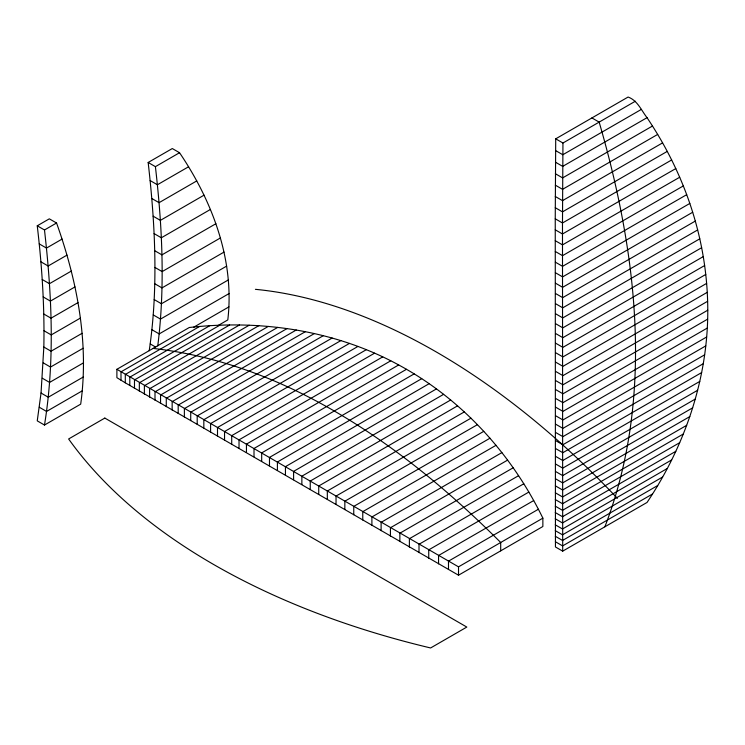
<?xml version="1.0" encoding="UTF-8"?>
<svg xmlns="http://www.w3.org/2000/svg" width="745" height="745" viewBox="0 0 745 745"><rect width="100%" height="100%" fill="white"/><g stroke="black" fill="none" stroke-linecap="round" stroke-linejoin="round"><path stroke-width="1.12" d="M555.249 218.806L555.714 138.831L628.11 97.036C637.552 100.463 641.259 110.307 647.042 117.673C652.527 125.886 657.723 134.286 662.594 142.872C671.943 159.486 680.036 176.807 686.694 194.668C699.341 228.771 706.605 264.903 707.629 301.269C709.911 372.658 686.611 443.433 647.042 502.447L562.698 551.142L555.453 546.97L555.249 218.806L562.484 222.988L562.698 551.142M43.834 347.04C44.644 306.53 41.971 266.021 37.25 225.8L49.319 218.834L56.555 223.006C77.126 280.669 89.214 342.942 80.693 404.144L44.486 425.041L37.25 420.86L41.04 393.043L43.834 347.04L51.07 351.221L82.08 333.313M149.205 350.746C158.462 288.38 155.277 224.888 148.162 162.475L172.3 148.544L179.536 152.725C212.483 201.346 234.805 260.471 227.802 319.922L217.745 325.733M635.355 101.218L562.95 143.012L562.484 222.988L671.655 159.961M157.754 345.941C165.278 286.425 162.242 226.089 155.407 166.657L148.162 162.475M44.486 425.041C55 360.533 51.861 294.647 44.486 229.972L37.25 225.8M604.875 526.799C654.808 397.206 637.04 252.378 599.157 122.115L591.912 117.934M44.486 229.972L56.555 223.006M155.407 166.657L179.536 152.725M62.077 239.08L46.488 248.076L39.243 243.894M188.587 166.759L157.4 184.76L150.164 180.579M66.994 255.116L48.146 266.002L40.91 261.821M196.764 180.914L159.067 202.677L151.822 198.505M71.297 271.087L49.468 283.687L42.223 279.505M204.046 195.162L160.38 220.371L153.144 216.19M74.966 286.927L50.418 301.101L43.182 296.92M210.425 209.447L161.339 237.785L154.103 233.604M77.992 302.619L51.014 318.19L43.778 314.008M215.882 223.724L161.926 254.874L154.69 250.692M80.367 318.096L51.228 334.915L43.992 330.733M220.408 237.953L162.149 271.599L154.904 267.418M224.003 252.099L161.982 287.905L154.746 283.724M83.133 348.241L50.52 367.071L43.285 362.889M226.657 266.095L161.442 303.755L154.196 299.574M83.524 362.834L49.589 382.418L42.353 378.237M228.361 279.924L160.51 319.102L153.265 314.921M83.244 377.035L48.276 397.225L41.04 393.043M229.125 293.53L159.188 333.909L151.952 329.728M116.891 369.306L189.286 327.511C260.675 319.344 335.203 330.296 398.677 364.948C461.621 398.789 511.74 454.133 542.863 518.148L542.863 526.501L458.52 575.205L125.3 382.818L116.891 377.668L116.891 369.306L458.52 566.843L542.863 518.148M82.295 390.818L46.572 411.445L39.336 407.264M193.719 327.213L228.939 306.875M199.52 326.506L120.997 371.848L120.997 380.201M209.652 325.761L125.3 374.456L125.3 382.818M219.673 325.258L129.798 377.156L129.798 385.51M229.6 325.006L134.482 379.931L134.482 388.285M239.434 324.997L139.343 382.781L139.343 391.144M249.156 325.23L144.39 385.714L144.39 394.077M258.776 325.705L149.605 388.741L149.605 397.094M641.333 109.413L562.81 154.746L555.565 150.565M268.302 326.422L154.997 391.842L154.997 400.205M277.727 327.381L160.557 395.027L160.557 403.39M647.042 117.673L562.698 166.377L555.453 162.196M287.058 328.564L166.275 398.296L166.275 406.658M296.277 329.998L172.151 401.657L172.151 410.011M652.49 126.017L562.615 177.906L555.37 173.725M305.394 331.655L178.185 405.094L178.185 413.456M657.677 134.417L562.55 189.332L555.314 185.151M314.409 333.546L184.378 408.623L184.378 416.976M323.33 335.669L190.72 412.227L190.72 420.59M662.594 142.872L562.512 200.656L555.267 196.475M332.14 338.025L197.202 415.924L197.202 424.287M667.259 151.393L562.494 211.878L555.249 207.697M340.838 340.605L203.832 419.705L203.832 428.068M349.433 343.408L210.593 423.57L210.593 431.923M357.926 346.444L217.503 427.509L217.503 435.872M675.799 168.575L562.494 233.986L555.249 229.814M366.298 349.703L224.543 431.541L224.543 439.904M374.567 353.177L231.714 435.657L231.714 444.011M679.682 177.236L562.512 244.881L555.267 240.7M382.716 356.883L239.024 439.848L239.024 448.211M683.314 185.933L562.54 255.665L555.295 251.484M390.753 360.803L246.446 444.122L246.446 452.476M686.694 194.668L562.568 266.338L555.332 262.156M398.677 364.948L254.008 448.471L254.008 456.834M689.814 203.441L562.615 276.889L555.37 272.707M406.481 369.306L261.681 452.904L261.681 461.267M692.682 212.25L562.652 287.319L555.416 283.147M414.164 373.888L269.485 457.411L269.485 465.774M421.717 378.674L277.41 461.993L277.41 470.356M695.308 221.079L562.698 297.637L555.453 293.456M429.148 383.684L285.447 466.649L285.447 475.012M697.674 229.935L562.736 307.834L555.5 303.653M436.449 388.909L293.604 471.38L293.604 479.743M699.788 238.81L562.782 317.91L555.537 313.729M443.62 394.338L301.865 476.185L301.865 484.548M701.65 247.703L562.82 327.856L555.574 323.675M450.66 399.99L310.246 481.056L310.246 489.418M703.271 256.606L562.847 337.681L555.612 333.499M457.57 405.839L318.73 486.001L318.73 494.354M704.64 265.527L562.885 347.366L555.64 343.194M464.34 411.901L327.325 491.002L327.325 499.364M705.757 274.458L562.913 356.929L555.668 352.748M470.961 418.178L336.032 496.077L336.032 504.439M706.632 283.389L562.931 366.354L555.686 362.172M477.452 424.65L344.842 501.208L344.842 509.571M707.247 292.329L562.941 375.648L555.705 371.466M707.629 301.269L562.95 384.802L555.714 380.621M483.784 431.336L353.754 506.404L353.754 514.767M707.75 310.209L562.95 393.807L555.714 389.626M489.977 438.218L362.768 511.666L362.768 520.019M707.629 319.149L562.95 402.673L555.714 398.491M496.012 445.314L371.895 516.974L371.895 525.327M707.247 328.079L562.941 411.389L555.705 407.217M501.888 452.606L381.114 522.338L381.114 530.691M706.632 337.001L562.931 419.966L555.686 415.785M507.615 460.103L390.436 527.749L390.436 536.111M705.757 345.913L562.913 428.384L555.668 424.203M704.64 354.816L562.885 436.654L555.64 432.472M513.165 467.795L399.86 533.215L399.86 541.568M703.271 363.7L562.847 444.765L555.612 440.584M518.557 475.692L409.387 538.719L409.387 547.081M701.65 372.565L562.82 452.718L555.574 448.537M699.788 381.412L562.782 460.512L555.537 456.331M523.782 483.784L419.007 544.269L419.007 552.632M697.674 390.24L562.736 468.139L555.5 463.967M528.82 492.082L428.738 549.866L428.738 558.219M695.308 399.041L562.698 475.608L555.453 471.427M692.682 407.822L562.652 482.9L555.416 478.718M533.69 500.565L438.563 555.491L438.563 563.853M689.814 416.576L562.615 490.024L555.37 485.842M538.374 509.254L448.49 561.153L448.49 569.506M686.694 425.311L562.568 496.971L555.332 492.79M683.314 434.009L562.54 503.741L555.295 499.56M679.682 442.679L562.512 510.325L555.267 506.144M675.799 451.321L562.494 516.732L555.249 512.551M671.655 459.926L562.484 522.953L555.249 518.771M667.259 468.493L562.494 528.987L555.249 524.806M662.594 477.033L562.512 534.817L555.267 530.645M657.677 485.544L562.55 540.46L555.314 536.279M652.49 494.01L562.615 545.908L555.37 541.727M153.088 348.409C289.144 363.858 406.314 448.127 500.696 542.49L500.696 550.853M555.714 138.831L562.95 143.012M150.248 343.948L155.677 347.077M458.52 566.843L458.52 575.205M255.414 289.33A665.509 384.234 60 0 1 617.4 498.331M104.822 418.075L68.624 438.973A665.509 384.234 0 0 0 430.61 647.964L466.817 627.067L104.822 418.075"/></g></svg>
